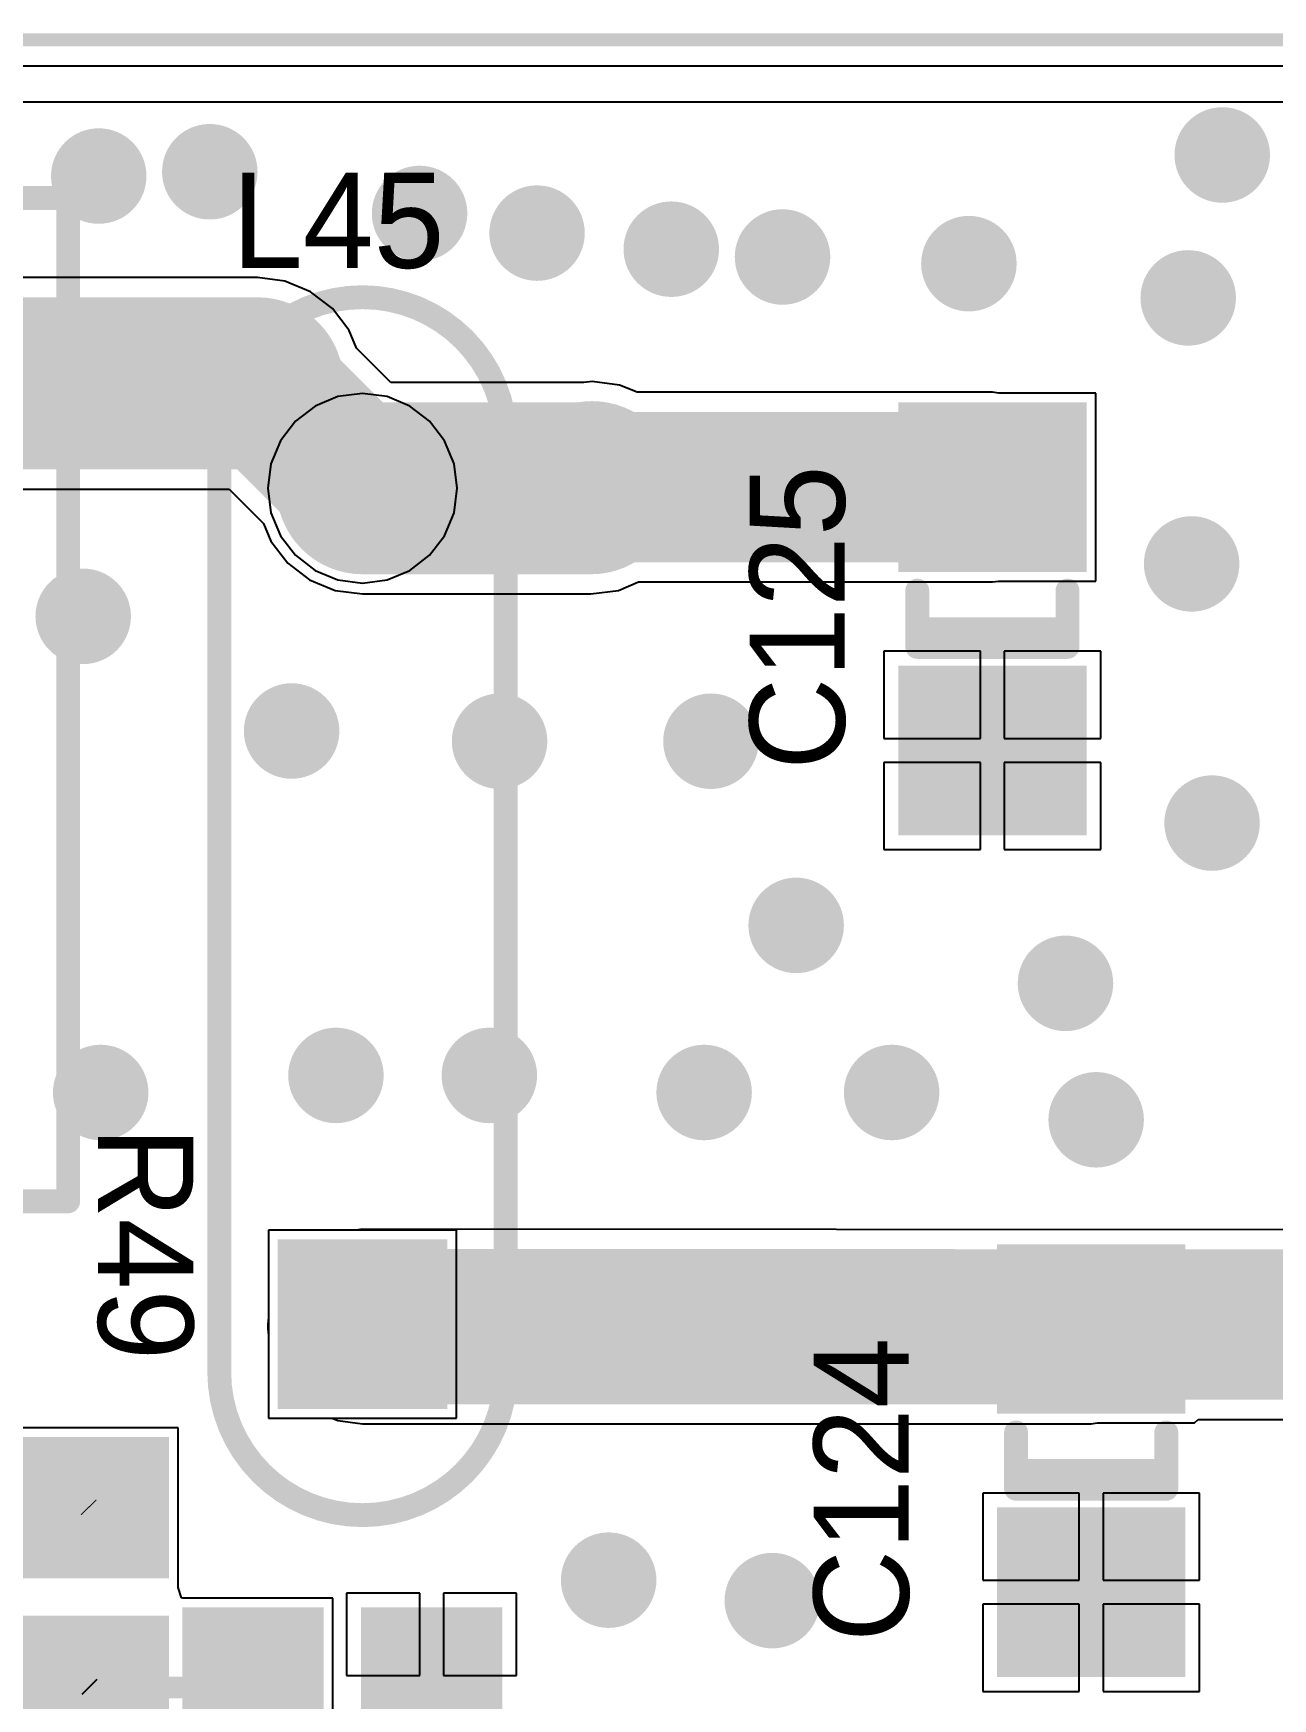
# Model space of a CAD drawing. Header units: millimetres. Extents: x 0 to 7.36, y -3.03 to 0.
# Drawn here: x 5.098 to 5.617, y -0.695 to 0.003 of the extents above; entities that cross this region are included whole.
import ezdxf

# ---------------------------------------------------------------- set-up
doc = ezdxf.new("R2010")
doc.units = ezdxf.units.MM
doc.header["$MEASUREMENT"] = 0
for name, color, linetype in [('BottomLayer', 5, 'Continuous'), ('BottomSolder', 6, 'Continuous'), ('KeepOutLayer', 6, 'Continuous'), ('MultiLayer', 9, 'Continuous'), ('PadHoleLayer', 156, 'Continuous'), ('TopLayer', 1, 'Continuous'), ('TopOverlay', 2, 'Continuous'), ('TopPaste', 8, 'Continuous'), ('TopSolder', 216, 'Continuous'), ('ViaHoleLayer', 16, 'Continuous')]:
    doc.layers.add(name, color=color, linetype=linetype)

# ---------------------------------------------------------------- blocks, each defined once
blk = doc.blocks.new('SWR_TANDEM_MATCH_5')
at = {"layer": 'BottomLayer', "const_width": 0.02953}
for points in [[(-0.35512, 0.13248, 1), (-0.32559, 0.13248, 1)], [(0.19606, 0.13248, 1), (0.22559, 0.13248, 1)], [(-0.35512, 0.05374, 1), (-0.32559, 0.05374, 1)], [(0.31417, -0.00532, 1), (0.3437, -0.00532, 1)], [(-0.35512, -0.06437, 1), (-0.32559, -0.06437, 1)], [(-0.35512, -0.14311, 1), (-0.32559, -0.14311, 1)], [(0.19606, -0.14311, 1), (0.22559, -0.14311, 1)]]:
    blk.add_lwpolyline(points, format="xyb", close=True, dxfattribs=at)
at = {"layer": 'BottomSolder', "const_width": 0.03353}
for points in [[(-0.35712, 0.13248, 1), (-0.32359, 0.13248, 1)], [(0.19406, 0.13248, 1), (0.22759, 0.13248, 1)], [(-0.35712, 0.05374, 1), (-0.32359, 0.05374, 1)], [(0.31217, -0.00532, 1), (0.3457, -0.00532, 1)], [(-0.35712, -0.06437, 1), (-0.32359, -0.06437, 1)], [(-0.35712, -0.14311, 1), (-0.32359, -0.14311, 1)], [(0.19406, -0.14311, 1), (0.22759, -0.14311, 1)]]:
    blk.add_lwpolyline(points, format="xyb", close=True, dxfattribs=at)
at = {"layer": 'MultiLayer', "const_width": 0.02953}
for points in [[(-0.35512, 0.13248, 1), (-0.32559, 0.13248, 1)], [(0.19606, 0.13248, 1), (0.22559, 0.13248, 1)], [(-0.35512, 0.05374, 1), (-0.32559, 0.05374, 1)], [(0.31417, -0.00532, 1), (0.3437, -0.00532, 1)], [(-0.35512, -0.06437, 1), (-0.32559, -0.06437, 1)], [(-0.35512, -0.14311, 1), (-0.32559, -0.14311, 1)], [(0.19606, -0.14311, 1), (0.22559, -0.14311, 1)]]:
    blk.add_lwpolyline(points, format="xyb", close=True, dxfattribs=at)
at = {"layer": 'PadHoleLayer', "const_width": 0.01772}
for points in [[(-0.34921, 0.13248, 1), (-0.3315, 0.13248, 1)], [(0.20197, 0.13248, 1), (0.21969, 0.13248, 1)], [(-0.34921, 0.05374, 1), (-0.3315, 0.05374, 1)], [(0.32008, -0.00532, 1), (0.3378, -0.00532, 1)], [(-0.34921, -0.06437, 1), (-0.3315, -0.06437, 1)], [(-0.34921, -0.14311, 1), (-0.3315, -0.14311, 1)], [(0.20197, -0.14311, 1), (0.21969, -0.14311, 1)]]:
    blk.add_lwpolyline(points, format="xyb", close=True, dxfattribs=at)
at = {"layer": 'TopLayer', "const_width": 0.02953}
for points in [[(-0.35512, 0.13248, 1), (-0.32559, 0.13248, 1)], [(0.19606, 0.13248, 1), (0.22559, 0.13248, 1)], [(-0.35512, 0.05374, 1), (-0.32559, 0.05374, 1)], [(0.31417, -0.00532, 1), (0.3437, -0.00532, 1)], [(-0.35512, -0.06437, 1), (-0.32559, -0.06437, 1)], [(-0.35512, -0.14311, 1), (-0.32559, -0.14311, 1)], [(0.19606, -0.14311, 1), (0.22559, -0.14311, 1)]]:
    blk.add_lwpolyline(points, format="xyb", close=True, dxfattribs=at)
at = {"layer": 'TopOverlay', "const_width": 0.01}
for points in [[(-0.38366, 0.21004), (0.38366, 0.21004)], [(-0.38366, -0.21004), (-0.38366, 0.21004)], [(0.38366, -0.21004), (0.38366, 0.21004)], [(-0.38366, -0.21004), (0.38366, -0.21004)]]:
    blk.add_lwpolyline(points, dxfattribs=at)
at = {"layer": 'TopOverlay', "const_width": 0.005}
for points in [[(-0.38616, 0.21004, 1), (-0.38116, 0.21004, 1)], [(-0.38616, 0.21004, 1), (-0.38116, 0.21004, 1)], [(0.38116, 0.21004, 1), (0.38616, 0.21004, 1)], [(0.38116, 0.21004, 1), (0.38616, 0.21004, 1)], [(-0.38616, -0.21004, 1), (-0.38116, -0.21004, 1)], [(-0.38616, -0.21004, 1), (-0.38116, -0.21004, 1)], [(0.38116, -0.21004, 1), (0.38616, -0.21004, 1)], [(0.38116, -0.21004, 1), (0.38616, -0.21004, 1)]]:
    blk.add_lwpolyline(points, format="xyb", close=True, dxfattribs=at)
at = {"layer": 'TopSolder', "const_width": 0.03353}
for points in [[(-0.35712, 0.13248, 1), (-0.32359, 0.13248, 1)], [(0.19406, 0.13248, 1), (0.22759, 0.13248, 1)], [(-0.35712, 0.05374, 1), (-0.32359, 0.05374, 1)], [(0.31217, -0.00532, 1), (0.3457, -0.00532, 1)], [(-0.35712, -0.06437, 1), (-0.32359, -0.06437, 1)], [(-0.35712, -0.14311, 1), (-0.32359, -0.14311, 1)], [(0.19406, -0.14311, 1), (0.22759, -0.14311, 1)]]:
    blk.add_lwpolyline(points, format="xyb", close=True, dxfattribs=at)
blk = doc.blocks.new('IND_FERRITE_CORE_1_32')
at = {"layer": 'BottomLayer', "const_width": 0.0315}
blk.add_lwpolyline([(0.15925, 0, 1), (0.19075, 0, 1)], format="xyb", close=True, dxfattribs=at)
at = {"layer": 'BottomLayer'}
blk.add_solid([(-0.2065, -0.0315), (-0.1435, -0.0315), (-0.2065, 0.0315), (-0.1435, 0.0315)], dxfattribs=at)
at = {"layer": 'BottomSolder', "const_width": 0.0355}
blk.add_lwpolyline([(0.15725, 0, 1), (0.19275, 0, 1)], format="xyb", close=True, dxfattribs=at)
at = {"layer": 'BottomSolder'}
blk.add_solid([(-0.2105, -0.0355), (-0.1395, -0.0355), (-0.2105, 0.0355), (-0.1395, 0.0355)], dxfattribs=at)
at = {"layer": 'MultiLayer', "const_width": 0.0315}
blk.add_lwpolyline([(0.15925, 0, 1), (0.19075, 0, 1)], format="xyb", close=True, dxfattribs=at)
at = {"layer": 'MultiLayer'}
blk.add_solid([(-0.2065, -0.0315), (-0.1435, -0.0315), (-0.2065, 0.0315), (-0.1435, 0.0315)], dxfattribs=at)
at = {"layer": 'PadHoleLayer', "const_width": 0.01772}
for points in [[(-0.18386, 0, 1), (-0.16614, 0, 1)], [(0.16614, 0, 1), (0.18386, 0, 1)]]:
    blk.add_lwpolyline(points, format="xyb", close=True, dxfattribs=at)
at = {"layer": 'TopLayer', "const_width": 0.0315}
blk.add_lwpolyline([(0.15925, 0, 1), (0.19075, 0, 1)], format="xyb", close=True, dxfattribs=at)
at = {"layer": 'TopLayer'}
blk.add_solid([(-0.2065, -0.0315), (-0.1435, -0.0315), (-0.2065, 0.0315), (-0.1435, 0.0315)], dxfattribs=at)
at = {"layer": 'TopOverlay', "const_width": 0.01}
for points in [[(-0.195, -0.06, -1), (-0.195, 0.06)], [(0.195, 0.06, -1), (0.195, -0.06)]]:
    blk.add_lwpolyline(points, format="xyb", dxfattribs=at)
at = {"layer": 'TopOverlay', "const_width": 0.005}
for points in [[(-0.1975, 0.06, 1), (-0.1925, 0.06, 1)], [(-0.19732, 0.06, 1), (-0.19232, 0.06, 1)], [(0.19232, 0.06, 1), (0.19732, 0.06, 1)], [(0.1925, 0.06, 1), (0.1975, 0.06, 1)], [(-0.1975, -0.06, 1), (-0.1925, -0.06, 1)], [(-0.19732, -0.06, 1), (-0.19232, -0.06, 1)], [(0.19232, -0.06, 1), (0.19732, -0.06, 1)], [(0.1925, -0.06, 1), (0.1975, -0.06, 1)]]:
    blk.add_lwpolyline(points, format="xyb", close=True, dxfattribs=at)
at = {"layer": 'TopOverlay', "const_width": 0.01}
for points in [[(-0.19482, 0.06), (0.19482, 0.06)], [(-0.19482, -0.06), (0.19482, -0.06)]]:
    blk.add_lwpolyline(points, dxfattribs=at)
at = {"layer": 'TopSolder', "const_width": 0.0355}
blk.add_lwpolyline([(0.15725, 0, 1), (0.19275, 0, 1)], format="xyb", close=True, dxfattribs=at)
at = {"layer": 'TopSolder'}
blk.add_solid([(-0.2105, -0.0355), (-0.1395, -0.0355), (-0.2105, 0.0355), (-0.1395, 0.0355)], dxfattribs=at)
blk = doc.blocks.new('CAP_1206_48')
at = {"layer": 'TopLayer'}
for points in [[(-0.08661, -0.03543), (-0.02362, -0.03543), (-0.08661, 0.03543), (-0.02362, 0.03543)], [(0.02362, -0.03543), (0.08661, -0.03543), (0.02362, 0.03543), (0.08661, 0.03543)]]:
    blk.add_solid(points, dxfattribs=at)
at = {"layer": 'TopOverlay', "const_width": 0.01}
for points in [[(-0.01178, 0.03146), (0.01178, 0.03146)], [(-0.01178, 0.03146), (-0.01178, -0.03146)], [(-0.00433, 0.03146), (-0.00433, -0.03146)], [(-0.01178, -0.03146), (0.01178, -0.03146)]]:
    blk.add_lwpolyline(points, dxfattribs=at)
at = {"layer": 'TopOverlay', "const_width": 0.005}
for points in [[(-0.01428, 0.03146, 1), (-0.00928, 0.03146, 1)], [(-0.01428, 0.03146, 1), (-0.00928, 0.03146, 1)], [(-0.00683, 0.03146, 1), (-0.00183, 0.03146, 1)], [(0.00928, 0.03146, 1), (0.01428, 0.03146, 1)], [(-0.01428, -0.03146, 1), (-0.00928, -0.03146, 1)], [(-0.01428, -0.03146, 1), (-0.00928, -0.03146, 1)], [(-0.00683, -0.03146, 1), (-0.00183, -0.03146, 1)], [(0.00928, -0.03146, 1), (0.01428, -0.03146, 1)]]:
    blk.add_lwpolyline(points, format="xyb", close=True, dxfattribs=at)
at = {"layer": 'TopPaste'}
for points in [[(-0.08661, -0.03543), (-0.02362, -0.03543), (-0.08661, 0.03543), (-0.02362, 0.03543)], [(0.02362, -0.03543), (0.08661, -0.03543), (0.02362, 0.03543), (0.08661, 0.03543)]]:
    blk.add_solid(points, dxfattribs=at)
at = {"layer": 'TopSolder'}
for points in [[(-0.09061, -0.03943), (-0.01962, -0.03943), (-0.09061, 0.03943), (-0.01962, 0.03943)], [(0.01962, -0.03943), (0.09061, -0.03943), (0.01962, 0.03943), (0.09061, 0.03943)]]:
    blk.add_solid(points, dxfattribs=at)
blk = doc.blocks.new('RES_0805_50')
at = {"layer": 'TopLayer'}
for points in [[(-0.06299, -0.02953), (-0.01181, -0.02953), (-0.06299, 0.02953), (-0.01181, 0.02953)], [(0.01181, -0.02953), (0.06299, -0.02953), (0.01181, 0.02953), (0.06299, 0.02953)]]:
    blk.add_solid(points, dxfattribs=at)
at = {"layer": 'TopPaste'}
for points in [[(-0.06299, -0.02953), (-0.01181, -0.02953), (-0.06299, 0.02953), (-0.01181, 0.02953)], [(0.01181, -0.02953), (0.06299, -0.02953), (0.01181, 0.02953), (0.06299, 0.02953)]]:
    blk.add_solid(points, dxfattribs=at)
at = {"layer": 'TopSolder'}
for points in [[(-0.06699, -0.03353), (-0.00781, -0.03353), (-0.06699, 0.03353), (-0.00781, 0.03353)], [(0.00781, -0.03353), (0.06699, -0.03353), (0.00781, 0.03353), (0.06699, 0.03353)]]:
    blk.add_solid(points, dxfattribs=at)
blk = doc.blocks.new('CAP_1206_131')
at = {"layer": 'TopLayer'}
for points in [[(-0.08661, -0.03543), (-0.02362, -0.03543), (-0.08661, 0.03543), (-0.02362, 0.03543)], [(0.02362, -0.03543), (0.08661, -0.03543), (0.02362, 0.03543), (0.08661, 0.03543)]]:
    blk.add_solid(points, dxfattribs=at)
at = {"layer": 'TopOverlay', "const_width": 0.01}
for points in [[(-0.01178, 0.03146), (0.01178, 0.03146)], [(-0.01178, 0.03146), (-0.01178, -0.03146)], [(-0.00433, 0.03146), (-0.00433, -0.03146)], [(-0.01178, -0.03146), (0.01178, -0.03146)]]:
    blk.add_lwpolyline(points, dxfattribs=at)
at = {"layer": 'TopOverlay', "const_width": 0.005}
for points in [[(-0.01428, 0.03146, 1), (-0.00928, 0.03146, 1)], [(-0.01428, 0.03146, 1), (-0.00928, 0.03146, 1)], [(-0.00683, 0.03146, 1), (-0.00183, 0.03146, 1)], [(0.00928, 0.03146, 1), (0.01428, 0.03146, 1)], [(-0.01428, -0.03146, 1), (-0.00928, -0.03146, 1)], [(-0.01428, -0.03146, 1), (-0.00928, -0.03146, 1)], [(-0.00683, -0.03146, 1), (-0.00183, -0.03146, 1)], [(0.00928, -0.03146, 1), (0.01428, -0.03146, 1)]]:
    blk.add_lwpolyline(points, format="xyb", close=True, dxfattribs=at)
at = {"layer": 'TopPaste'}
for points in [[(-0.08661, -0.03543), (-0.02362, -0.03543), (-0.08661, 0.03543), (-0.02362, 0.03543)], [(0.02362, -0.03543), (0.08661, -0.03543), (0.02362, 0.03543), (0.08661, 0.03543)]]:
    blk.add_solid(points, dxfattribs=at)
at = {"layer": 'TopSolder'}
for points in [[(-0.09061, -0.03943), (-0.01962, -0.03943), (-0.09061, 0.03943), (-0.01962, 0.03943)], [(0.01962, -0.03943), (0.09061, -0.03943), (0.01962, 0.03943), (0.09061, 0.03943)]]:
    blk.add_solid(points, dxfattribs=at)
blk = doc.blocks.new('RES_0805_255')
at = {"layer": 'TopLayer'}
for points in [[(-0.06299, -0.02953), (-0.01181, -0.02953), (-0.06299, 0.02953), (-0.01181, 0.02953)], [(0.01181, -0.02953), (0.06299, -0.02953), (0.01181, 0.02953), (0.06299, 0.02953)]]:
    blk.add_solid(points, dxfattribs=at)
at = {"layer": 'TopPaste'}
for points in [[(-0.06299, -0.02953), (-0.01181, -0.02953), (-0.06299, 0.02953), (-0.01181, 0.02953)], [(0.01181, -0.02953), (0.06299, -0.02953), (0.01181, 0.02953), (0.06299, 0.02953)]]:
    blk.add_solid(points, dxfattribs=at)
at = {"layer": 'TopSolder'}
for points in [[(-0.06699, -0.03353), (-0.00781, -0.03353), (-0.06699, 0.03353), (-0.00781, 0.03353)], [(0.00781, -0.03353), (0.06699, -0.03353), (0.00781, 0.03353), (0.06699, 0.03353)]]:
    blk.add_solid(points, dxfattribs=at)

msp = doc.modelspace()

# ---------------------------------------------------------------- linework, layer by layer
at = {"layer": 'BottomLayer'}
for p, q in [((0.04957, -0.01084), (7.35137, -0.01084)), ((5.21587, -0.15335), (5.20765, -0.15967)), ((5.22545, -0.14939), (5.21587, -0.15335)), ((5.23573, -0.14803), (5.22545, -0.14939)), ((5.24601, -0.14939), (5.23573, -0.14803)), ((5.25558, -0.15335), (5.24601, -0.14939)), ((5.26381, -0.15967), (5.25558, -0.15335)), ((5.20765, -0.15967), (5.20134, -0.16789)), ((5.27012, -0.16789), (5.26381, -0.15967)), ((5.20134, -0.16789), (5.19737, -0.17747)), ((5.27409, -0.17747), (5.27012, -0.16789)), ((5.19737, -0.17747), (5.19602, -0.18774)), ((5.27544, -0.18774), (5.27409, -0.17747)), ((5.19602, -0.18774), (5.19737, -0.19802)), ((5.27409, -0.19802), (5.27544, -0.18774)), ((5.19737, -0.19802), (5.20134, -0.2076)), ((5.27012, -0.2076), (5.27409, -0.19802)), ((5.20134, -0.2076), (5.20765, -0.21582)), ((5.26381, -0.21582), (5.27012, -0.2076)), ((5.20765, -0.21582), (5.21587, -0.22213)), ((5.25558, -0.22213), (5.26381, -0.21582)), ((5.21587, -0.22213), (5.22545, -0.2261)), ((5.24601, -0.2261), (5.25558, -0.22213)), ((5.22545, -0.2261), (5.23573, -0.22745)), ((5.23573, -0.22745), (5.24601, -0.2261)), ((5.2751, -0.49837), (5.19636, -0.49837)), ((5.19636, -0.49837), (5.19636, -0.57711)), ((5.2751, -0.57711), (5.2751, -0.49837)), ((5.19636, -0.57711), (5.2751, -0.57711))]:
    msp.add_line(p, q, dxfattribs=at)
at = {"layer": 'BottomLayer', "const_width": 0.02}
for points in [[(5.58586, -0.04819, 1), (5.60586, -0.04819, 1)], [(5.11526, -0.05702, 1), (5.13526, -0.05702, 1)], [(5.16177, -0.05521, 1), (5.18177, -0.05521, 1)], [(5.24964, -0.07268, 1), (5.26964, -0.07268, 1)], [(5.29885, -0.08091, 1), (5.31885, -0.08091, 1)], [(5.35507, -0.08764, 1), (5.37507, -0.08764, 1)], [(5.40167, -0.09091, 1), (5.42167, -0.09091, 1)], [(5.47973, -0.0937, 1), (5.49973, -0.0937, 1)], [(5.5716, -0.10804, 1), (5.5916, -0.10804, 1)], [(5.57303, -0.21943, 1), (5.59303, -0.21943, 1)], [(5.10875, -0.24138, 1), (5.12875, -0.24138, 1)], [(5.19604, -0.28939, 1), (5.21604, -0.28939, 1)], [(5.28315, -0.29368, 1), (5.30315, -0.29368, 1)], [(5.37168, -0.29368, 1), (5.39168, -0.29368, 1)], [(5.58159, -0.32795, 1), (5.60159, -0.32795, 1)], [(5.40738, -0.37079, 1), (5.42738, -0.37079, 1)], [(5.52019, -0.39506, 1), (5.54019, -0.39506, 1)], [(5.21461, -0.43362, 1), (5.23461, -0.43362, 1)], [(5.27886, -0.43362, 1), (5.29886, -0.43362, 1)], [(5.11607, -0.44076, 1), (5.13607, -0.44076, 1)], [(5.36883, -0.44076, 1), (5.38883, -0.44076, 1)], [(5.44737, -0.44076, 1), (5.46737, -0.44076, 1)], [(5.53304, -0.45219, 1), (5.55304, -0.45219, 1)], [(5.32884, -0.64496, 1), (5.34884, -0.64496, 1)], [(5.39739, -0.65353, 1), (5.41739, -0.65353, 1)]]:
    msp.add_lwpolyline(points, format="xyb", close=True, dxfattribs=at)
at = {"layer": 'KeepOutLayer'}
for const_width in [0.00551, 0.005]:
    msp.add_lwpolyline([(0, 0), (7.3622, 0)], dxfattribs=dict(at, const_width=const_width))
at = {"layer": 'MultiLayer', "const_width": 0.02}
for points in [[(5.58586, -0.04819, 1), (5.60586, -0.04819, 1)], [(5.11526, -0.05702, 1), (5.13526, -0.05702, 1)], [(5.16177, -0.05521, 1), (5.18177, -0.05521, 1)], [(5.24964, -0.07268, 1), (5.26964, -0.07268, 1)], [(5.29885, -0.08091, 1), (5.31885, -0.08091, 1)], [(5.35507, -0.08764, 1), (5.37507, -0.08764, 1)], [(5.40167, -0.09091, 1), (5.42167, -0.09091, 1)], [(5.47973, -0.0937, 1), (5.49973, -0.0937, 1)], [(5.5716, -0.10804, 1), (5.5916, -0.10804, 1)], [(5.57303, -0.21943, 1), (5.59303, -0.21943, 1)], [(5.10875, -0.24138, 1), (5.12875, -0.24138, 1)], [(5.19604, -0.28939, 1), (5.21604, -0.28939, 1)], [(5.28315, -0.29368, 1), (5.30315, -0.29368, 1)], [(5.37168, -0.29368, 1), (5.39168, -0.29368, 1)], [(5.58159, -0.32795, 1), (5.60159, -0.32795, 1)], [(5.40738, -0.37079, 1), (5.42738, -0.37079, 1)], [(5.52019, -0.39506, 1), (5.54019, -0.39506, 1)], [(5.21461, -0.43362, 1), (5.23461, -0.43362, 1)], [(5.27886, -0.43362, 1), (5.29886, -0.43362, 1)], [(5.11607, -0.44076, 1), (5.13607, -0.44076, 1)], [(5.36883, -0.44076, 1), (5.38883, -0.44076, 1)], [(5.44737, -0.44076, 1), (5.46737, -0.44076, 1)], [(5.53304, -0.45219, 1), (5.55304, -0.45219, 1)], [(5.32884, -0.64496, 1), (5.34884, -0.64496, 1)], [(5.39739, -0.65353, 1), (5.41739, -0.65353, 1)]]:
    msp.add_lwpolyline(points, format="xyb", close=True, dxfattribs=at)
at = {"layer": 'TopLayer'}
for p, q in [((0.02598, -0.02598), (7.33622, -0.02598)), ((5.1918, -0.09953), (5.00516, -0.09953)), ((5.20325, -0.10104), (5.1918, -0.09953)), ((5.21393, -0.10547), (5.20325, -0.10104)), ((5.2231, -0.1125), (5.21393, -0.10547)), ((5.23014, -0.12167), (5.2231, -0.1125)), ((5.2332, -0.12906), (5.23014, -0.12167)), ((5.24761, -0.14347), (5.2332, -0.12906)), ((5.3284, -0.14347), (5.24761, -0.14347)), ((5.3319, -0.14301), (5.3284, -0.14347)), ((5.34336, -0.14452), (5.3319, -0.14301)), ((5.35074, -0.14757), (5.34336, -0.14452)), ((5.49957, -0.14757), (5.35074, -0.14757)), ((5.50215, -0.14791), (5.49957, -0.14757)), ((5.54288, -0.14791), (5.50215, -0.14791)), ((5.54288, -0.22665), (5.54288, -0.14791)), ((5.00516, -0.18809), (5.17991, -0.18809)), ((5.17991, -0.18809), (5.19433, -0.2025)), ((5.19433, -0.2025), (5.19738, -0.20988)), ((5.19738, -0.20988), (5.20442, -0.21905)), ((5.20442, -0.21905), (5.21359, -0.22609)), ((5.21359, -0.22609), (5.22427, -0.23051)), ((5.3429, -0.23051), (5.3514, -0.22699)), ((5.3514, -0.22699), (5.49957, -0.22699)), ((5.49957, -0.22699), (5.50215, -0.22665)), ((5.50215, -0.22665), (5.54288, -0.22665)), ((5.22427, -0.23051), (5.23573, -0.23202)), ((5.23573, -0.23202), (5.33144, -0.23202)), ((5.33144, -0.23202), (5.3429, -0.23051)), ((5.49457, -0.25602), (5.45414, -0.25602)), ((5.45414, -0.25602), (5.45414, -0.29252)), ((5.49457, -0.29252), (5.49457, -0.25602)), ((5.545, -0.25602), (5.50457, -0.25602)), ((5.50457, -0.25602), (5.50457, -0.29252)), ((5.545, -0.29252), (5.545, -0.25602)), ((5.45414, -0.29252), (5.49457, -0.29252)), ((5.50457, -0.29252), (5.545, -0.29252)), ((5.49457, -0.30252), (5.45414, -0.30252)), ((5.45414, -0.30252), (5.45414, -0.33902)), ((5.49457, -0.33902), (5.49457, -0.30252)), ((5.545, -0.30252), (5.50457, -0.30252)), ((5.50457, -0.30252), (5.50457, -0.33902)), ((5.545, -0.33902), (5.545, -0.30252)), ((5.45414, -0.33902), (5.49457, -0.33902)), ((5.50457, -0.33902), (5.545, -0.33902)), ((5.23315, -0.49837), (5.19636, -0.49837)), ((5.19636, -0.49837), (5.19636, -0.53515)), ((5.23573, -0.49803), (5.23315, -0.49837)), ((5.23574, -0.49804), (5.23573, -0.49803)), ((5.23575, -0.49803), (5.23574, -0.49804)), ((5.77379, -0.49829), (5.23575, -0.49803)), ((5.19636, -0.53515), (5.19602, -0.53773)), ((5.19602, -0.53773), (5.19602, -0.53773)), ((5.19602, -0.53773), (5.19602, -0.53774)), ((5.19602, -0.53774), (5.19602, -0.53978)), ((5.19602, -0.53978), (5.19636, -0.54236)), ((5.19636, -0.54236), (5.19636, -0.57711)), ((5.19636, -0.57711), (5.22297, -0.57711)), ((5.22297, -0.57711), (5.22545, -0.57814)), ((5.22545, -0.57814), (5.23573, -0.57949)), ((5.58426, -0.57915), (5.58579, -0.57762)), ((5.58579, -0.57762), (5.77376, -0.57771)), ((5.15857, -0.58114), (5.08683, -0.58114)), ((5.15857, -0.64466), (5.15857, -0.58114)), ((5.23573, -0.57949), (5.54095, -0.57949)), ((5.54095, -0.57949), (5.54353, -0.57915)), ((5.54353, -0.57915), (5.58426, -0.57915)), ((5.58426, -0.57915), (5.58426, -0.57915)), ((5.53595, -0.60852), (5.49552, -0.60852)), ((5.49552, -0.60852), (5.49552, -0.64502)), ((5.53595, -0.64502), (5.53595, -0.60852)), ((5.58638, -0.60852), (5.54595, -0.60852)), ((5.54595, -0.60852), (5.54595, -0.64502)), ((5.58638, -0.64502), (5.58638, -0.60852)), ((5.15857, -0.64755), (5.15857, -0.64466)), ((5.15857, -0.64807), (5.15857, -0.64755)), ((5.15996, -0.65231), (5.15857, -0.64807)), ((5.49552, -0.64502), (5.53595, -0.64502)), ((5.54595, -0.64502), (5.58638, -0.64502)), ((5.16044, -0.65247), (5.15996, -0.65231)), ((5.16143, -0.65247), (5.16044, -0.65247)), ((5.22335, -0.65247), (5.16143, -0.65247)), ((5.22335, -0.72728), (5.22335, -0.65247)), ((5.25969, -0.65035), (5.2291, -0.65035)), ((5.2291, -0.65035), (5.2291, -0.68487)), ((5.25969, -0.68487), (5.25969, -0.65035)), ((5.30028, -0.65035), (5.26969, -0.65035)), ((5.26969, -0.65035), (5.26969, -0.68487)), ((5.30028, -0.68487), (5.30028, -0.65035)), ((5.53595, -0.65502), (5.49552, -0.65502)), ((5.49552, -0.65502), (5.49552, -0.69152)), ((5.53595, -0.69152), (5.53595, -0.65502)), ((5.58638, -0.65502), (5.54595, -0.65502)), ((5.54595, -0.65502), (5.54595, -0.69152)), ((5.58638, -0.69152), (5.58638, -0.65502)), ((5.2291, -0.68487), (5.25969, -0.68487)), ((5.26969, -0.68487), (5.30028, -0.68487)), ((5.49552, -0.69152), (5.53595, -0.69152)), ((5.54595, -0.69152), (5.58638, -0.69152))]:
    msp.add_line(p, q, dxfattribs=at)
for points, const_width in [([(5.58586, -0.04819, 1), (5.60586, -0.04819, 1)], 0.02), ([(5.11526, -0.05702, 1), (5.13526, -0.05702, 1)], 0.02), ([(5.16177, -0.05521, 1), (5.18177, -0.05521, 1)], 0.02), ([(5.24964, -0.07268, 1), (5.26964, -0.07268, 1)], 0.02), ([(5.29885, -0.08091, 1), (5.31885, -0.08091, 1)], 0.02), ([(5.35507, -0.08764, 1), (5.37507, -0.08764, 1)], 0.02), ([(5.40167, -0.09091, 1), (5.42167, -0.09091, 1)], 0.02), ([(5.47973, -0.0937, 1), (5.49973, -0.0937, 1)], 0.02), ([(5.5716, -0.10804, 1), (5.5916, -0.10804, 1)], 0.02), ([(5.17378, -0.14381, 1), (5.20981, -0.14381, 1)], 0.03602), ([(5.17605, -0.14381, 1), (5.20754, -0.14381, 1)], 0.0315), ([(5.21772, -0.18774, 1), (5.25374, -0.18774, 1)], 0.03602), ([(5.31343, -0.18774, 1), (5.34945, -0.18774, 1)], 0.03602), ([(5.31343, -0.18774, 1), (5.34945, -0.18774, 1)], 0.03602), ([(5.31389, -0.18728, 1), (5.34991, -0.18728, 1)], 0.03602), ([(5.21998, -0.18774, 1), (5.25148, -0.18774, 1)], 0.0315), ([(5.31615, -0.18728, 1), (5.34765, -0.18728, 1)], 0.0315), ([(5.48382, -0.18728, 1), (5.51532, -0.18728, 1)], 0.0315), ([(5.57303, -0.21943, 1), (5.59303, -0.21943, 1)], 0.02), ([(5.10875, -0.24138, 1), (5.12875, -0.24138, 1)], 0.02), ([(5.19604, -0.28939, 1), (5.21604, -0.28939, 1)], 0.02), ([(5.28315, -0.29368, 1), (5.30315, -0.29368, 1)], 0.02), ([(5.37168, -0.29368, 1), (5.39168, -0.29368, 1)], 0.02), ([(5.58159, -0.32795, 1), (5.60159, -0.32795, 1)], 0.02), ([(5.40738, -0.37079, 1), (5.42738, -0.37079, 1)], 0.02), ([(5.52019, -0.39506, 1), (5.54019, -0.39506, 1)], 0.02), ([(5.21461, -0.43362, 1), (5.23461, -0.43362, 1)], 0.02), ([(5.27886, -0.43362, 1), (5.29886, -0.43362, 1)], 0.02), ([(5.11607, -0.44076, 1), (5.13607, -0.44076, 1)], 0.02), ([(5.36883, -0.44076, 1), (5.38883, -0.44076, 1)], 0.02), ([(5.44737, -0.44076, 1), (5.46737, -0.44076, 1)], 0.02), ([(5.53304, -0.45219, 1), (5.55304, -0.45219, 1)], 0.02), ([(5.21998, -0.53774, 1), (5.25148, -0.53774, 1)], 0.0315), ([(5.21998, -0.53774, 1), (5.25148, -0.53774, 1)], 0.0315), ([(5.21998, -0.53978, 1), (5.25148, -0.53978, 1)], 0.0315), ([(5.21998, -0.53978, 1), (5.25148, -0.53978, 1)], 0.0315), ([(5.5252, -0.53978, 1), (5.5567, -0.53978, 1)], 0.0315), ([(5.11862, -0.61432, 1), (5.12315, -0.61432, 1)], 0.00453), ([(5.11862, -0.61432, 1), (5.12315, -0.61432, 1)], 0.00453), ([(5.1189, -0.61461, 1), (5.12343, -0.61461, 1)], 0.00453), ([(5.32884, -0.64496, 1), (5.34884, -0.64496, 1)], 0.02), ([(5.39739, -0.65353, 1), (5.41739, -0.65353, 1)], 0.02), ([(5.1189, -0.68941, 1), (5.12343, -0.68941, 1)], 0.00453), ([(5.1189, -0.68941, 1), (5.12343, -0.68941, 1)], 0.00453), ([(5.11937, -0.68987, 1), (5.1239, -0.68987, 1)], 0.00453), ([(5.11937, -0.68987, 1), (5.1239, -0.68987, 1)], 0.00453), ([(5.18763, -0.68987, 1), (5.19215, -0.68987, 1)], 0.00453)]:
    msp.add_lwpolyline(points, format="xyb", close=True, dxfattribs=dict(at, const_width=const_width))
for points, const_width in [([(5.00516, -0.14381), (5.1918, -0.14381)], 0.07205), ([(5.1918, -0.14381), (5.23573, -0.18774)], 0.06299), ([(5.23573, -0.18774), (5.33144, -0.18774)], 0.07205), ([(5.33144, -0.18774), (5.3319, -0.18728)], 0.07205), ([(5.3319, -0.18728), (5.49957, -0.18728)], 0.06299), ([(5.23573, -0.53774), (5.77378, -0.538)], 0.06299), ([(5.23573, -0.53978), (5.23573, -0.53774)], 0.06299), ([(5.23573, -0.53978), (5.54095, -0.53978)], 0.06299), ([(5.04457, -0.61432), (5.12089, -0.61432)], 0.00906), ([(5.12089, -0.61432), (5.12117, -0.61461)], 0.00906), ([(5.12117, -0.68941), (5.12163, -0.68987)], 0.00906), ([(5.12117, -0.69932), (5.12117, -0.68941)], 0.00906), ([(5.12163, -0.68987), (5.18989, -0.68987)], 0.00906)]:
    msp.add_lwpolyline(points, dxfattribs=dict(at, const_width=const_width))
at = {"layer": 'ViaHoleLayer', "const_width": 0.00956}
for points in [[(5.59108, -0.04819, 1), (5.60064, -0.04819, 1)], [(5.12048, -0.05702, 1), (5.13004, -0.05702, 1)], [(5.16699, -0.05521, 1), (5.17655, -0.05521, 1)], [(5.25486, -0.07268, 1), (5.26442, -0.07268, 1)], [(5.30407, -0.08091, 1), (5.31363, -0.08091, 1)], [(5.36029, -0.08764, 1), (5.36985, -0.08764, 1)], [(5.40689, -0.09091, 1), (5.41645, -0.09091, 1)], [(5.48495, -0.0937, 1), (5.49451, -0.0937, 1)], [(5.57682, -0.10804, 1), (5.58638, -0.10804, 1)], [(5.57825, -0.21943, 1), (5.58781, -0.21943, 1)], [(5.11397, -0.24138, 1), (5.12353, -0.24138, 1)], [(5.20126, -0.28939, 1), (5.21082, -0.28939, 1)], [(5.28837, -0.29368, 1), (5.29793, -0.29368, 1)], [(5.3769, -0.29368, 1), (5.38646, -0.29368, 1)], [(5.58681, -0.32795, 1), (5.59638, -0.32795, 1)], [(5.4126, -0.37079, 1), (5.42216, -0.37079, 1)], [(5.52541, -0.39506, 1), (5.53497, -0.39506, 1)], [(5.21983, -0.43362, 1), (5.22939, -0.43362, 1)], [(5.28408, -0.43362, 1), (5.29364, -0.43362, 1)], [(5.12129, -0.44076, 1), (5.13086, -0.44076, 1)], [(5.37405, -0.44076, 1), (5.38361, -0.44076, 1)], [(5.45259, -0.44076, 1), (5.46215, -0.44076, 1)], [(5.53826, -0.45219, 1), (5.54782, -0.45219, 1)], [(5.33406, -0.64496, 1), (5.34362, -0.64496, 1)], [(5.40261, -0.65353, 1), (5.41217, -0.65353, 1)]]:
    msp.add_lwpolyline(points, format="xyb", close=True, dxfattribs=at)

# ---------------------------------------------------------------- block references
for name, p in [('SWR_TANDEM_MATCH_5', (4.72878, -0.27629)), ('RES_0805_50', (5.22729, -0.68987))]:
    msp.add_blockref(name, p)
for name, p, rotation in [('IND_FERRITE_CORE_1_32', (5.23573, -0.36274), 90), ('CAP_1206_48', (5.49957, -0.2424), 90), ('CAP_1206_131', (5.54095, -0.5949), 90), ('RES_0805_255', (5.12117, -0.65201), 270)]:
    msp.add_blockref(name, p, dxfattribs=dict(rotation=rotation))

# ---------------------------------------------------------------- texts
at = {"layer": 'TopOverlay'}
msp.add_text('L45', height=0.039894, dxfattribs=at).set_placement((5.18107, -0.09548))
for s, rotation, p in [('C125', 90, (5.43775, -0.30566)), ('R49', 270, (5.125, -0.455)), ('C124', 90, (5.46457, -0.67087))]:
    msp.add_text(s, height=0.039894, rotation=rotation, dxfattribs=at).set_placement(p)

doc.saveas('drawing.dxf')
